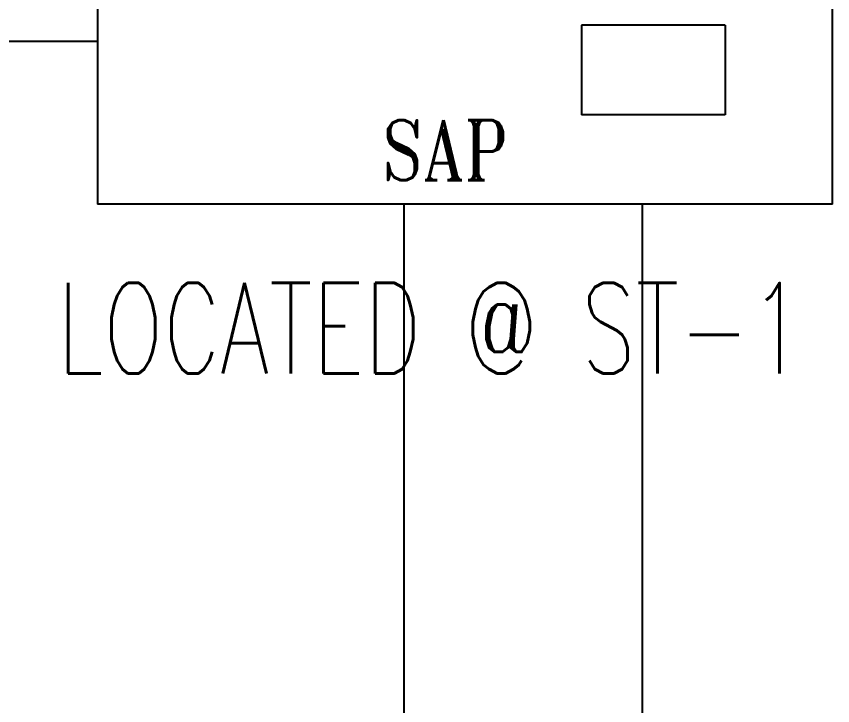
# Model space of a CAD drawing. Header units: millimetres. Extents: x 71430 to 138625, y 8510 to 33475.
# Drawn here: x 74884 to 76145, y 12226 to 13291 of the extents above; entities that cross this region are included whole.
import ezdxf
from ezdxf.enums import TextEntityAlignment as Align

# ---------------------------------------------------------------- set-up
doc = ezdxf.new("R2010")
doc.units = ezdxf.units.MM
doc.layers.add('A-FLOR-HRAL', color=8, linetype='Continuous', lineweight=18)
doc.layers.add('NWFA-PANEL', color=1, linetype='Continuous', lineweight=0)
for name, color, linetype in [('EQUIP', 7, 'Continuous'), ('M-FIRECABLE_E-', 1, 'Continuous'), ('PANEL', 1, 'Continuous'), ('STICKER', 7, 'Continuous')]:
    doc.layers.add(name, color=color, linetype=linetype)
doc.styles.add('ROMANT', font='romant.shx', dxfattribs={"width": 0.75})
doc.styles.add('simplex', font='simplex_.ttf', dxfattribs={"height": 600})

# ---------------------------------------------------------------- blocks, each defined once
blk = doc.blocks.new('ACCLAIM ZP3 PANEL')
at = {"layer": 'A-FLOR-HRAL'}
blk.add_lwpolyline([(-602502.59, -43400.84), (-602092.59, -43400.84), (-602092.59, -42860.84), (-602502.59, -42860.84)], close=True, dxfattribs=at)
at = {"layer": 'PANEL'}
blk.add_line((-602092.59, -43400.84), (-602502.59, -43400.84), dxfattribs=at)
blk.add_lwpolyline([(-602092.59, -43400.84), (-602092.59, -42860.84), (-602502.59, -42860.84), (-602502.59, -43400.84)], dxfattribs=at)
at = {"layer": 'STICKER'}
for p, q in [((-602152.59, -43301.04), (-602232.59, -43301.04)), ((-602232.59, -43301.04), (-602232.59, -43351.04)), ((-602152.59, -43301.04), (-602152.59, -43351.04)), ((-602152.59, -43351.04), (-602232.59, -43351.04))]:
    blk.add_line(p, q, dxfattribs=at)
at = {"layer": 'EQUIP', "style": 'ROMANT', "width": 0.8}
blk.add_text('SAP', height=33.333, dxfattribs=at).set_placement((-602308.48, -43370.73), align=Align.MIDDLE)

msp = doc.modelspace()

# ---------------------------------------------------------------- linework, layer by layer
at = {"layer": 'M-FIRECABLE_E-'}
for p, q in [((74137.9, 13252.6), (75009.5, 13252.6)), ((75482.7, 13000.8), (75482.7, 10764.6)), ((75850.5, 13000.8), (75850.5, 10764.6))]:
    msp.add_line(p, q, dxfattribs=at)

# ---------------------------------------------------------------- block references
at = {"layer": 'A-FLOR-HRAL', "xscale": 2.768681856644227, "yscale": 2.768681856644227, "zscale": 2.768681856644227}
msp.add_blockref('ACCLAIM ZP3 PANEL', (1743147.5, 133164), dxfattribs=at)

# ---------------------------------------------------------------- texts
at = {"layer": 'NWFA-PANEL', "color": 0, "style": 'simplex', "width": 0.7}
msp.add_text('LOCATED @ ST-1', height=139.755, dxfattribs=at).set_placement((75524, 12809.3, -0.2), align=Align.MIDDLE)

doc.saveas('drawing.dxf')
